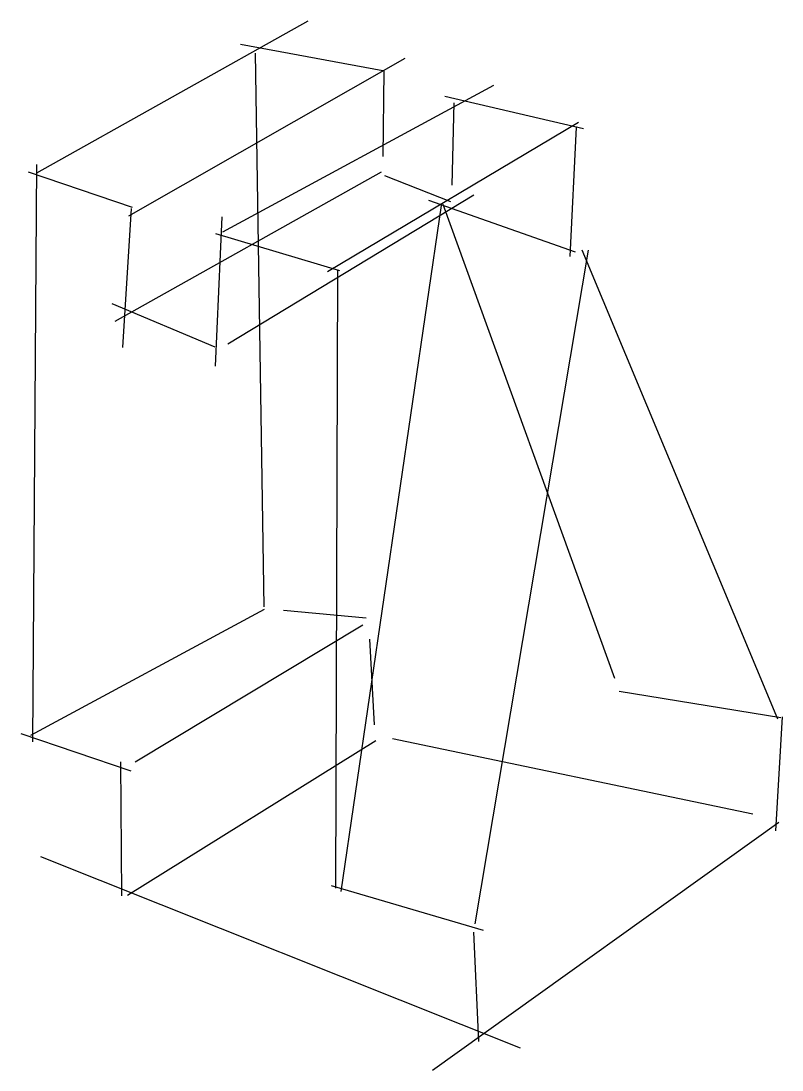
# Model space of a CAD drawing. Header units: millimetres. Extents: x -856.6 to -786.5, y 615.4 to 712.1.
import ezdxf

# ---------------------------------------------------------------- set-up
doc = ezdxf.new("R2010")
doc.units = ezdxf.units.MM
doc.layers.get('0').update_dxf_attribs({"lineweight": 30})

msp = doc.modelspace()

# ---------------------------------------------------------------- linework, layer by layer
for p, q in [((-855.156, 698.082), (-830.18, 712.064)), ((-836.386, 709.941), (-823.285, 707.493)), ((-821.259, 708.623), (-846.706, 694.076)), ((-835.034, 709.098), (-834.258, 658.115)), ((-823.191, 707.446), (-823.285, 699.584)), ((-838.035, 692.654), (-813.058, 706.166)), ((-817.592, 705.131), (-804.812, 702.164)), ((-816.914, 696.949), (-816.737, 704.513)), ((-828.374, 688.982), (-805.283, 702.729)), ((-806.043, 690.369), (-805.444, 702.298)), ((-855.528, 645.66), (-855.158, 698.859)), ((-855.935, 698.178), (-846.387, 694.925)), ((-847.942, 684.425), (-823.429, 698.169)), ((-823.137, 697.82), (-817.05, 695.434)), ((-837.575, 682.319), (-814.911, 696.037)), ((-846.461, 694.777), (-847.275, 681.985)), ((-827.12, 631.895), (-817.887, 695.082)), ((-819.082, 695.555), (-805.569, 690.801)), ((-817.764, 695.186), (-801.959, 651.527)), ((-838.689, 680.284), (-838.097, 694.038)), ((-838.689, 692.485), (-827.291, 689.084)), ((-814.796, 628.89), (-804.362, 690.945)), ((-804.977, 690.972), (-786.944, 647.774)), ((-827.454, 689.08), (-827.661, 632.177)), ((-848.238, 686.052), (-838.763, 682.059)), ((-834.228, 657.848), (-855.741, 646.257)), ((-832.452, 657.791), (-824.838, 657.099)), ((-846.098, 643.813), (-825.135, 656.457)), ((-824.047, 647.221), (-824.492, 655.124)), ((-801.544, 650.34), (-786.643, 647.909)), ((-786.534, 647.979), (-787.135, 637.478)), ((-856.611, 646.445), (-846.499, 642.995)), ((-846.808, 631.533), (-823.948, 645.788)), ((-822.415, 645.986), (-789.226, 639.027)), ((-847.448, 643.829), (-847.357, 631.493)), ((-818.733, 615.437), (-786.828, 638.277)), ((-854.818, 635.098), (-810.649, 617.493)), ((-828.063, 632.428), (-814.046, 628.313)), ((-814.445, 618.049), (-814.897, 628.137))]:
    msp.add_line(p, q)

doc.saveas('drawing.dxf')
